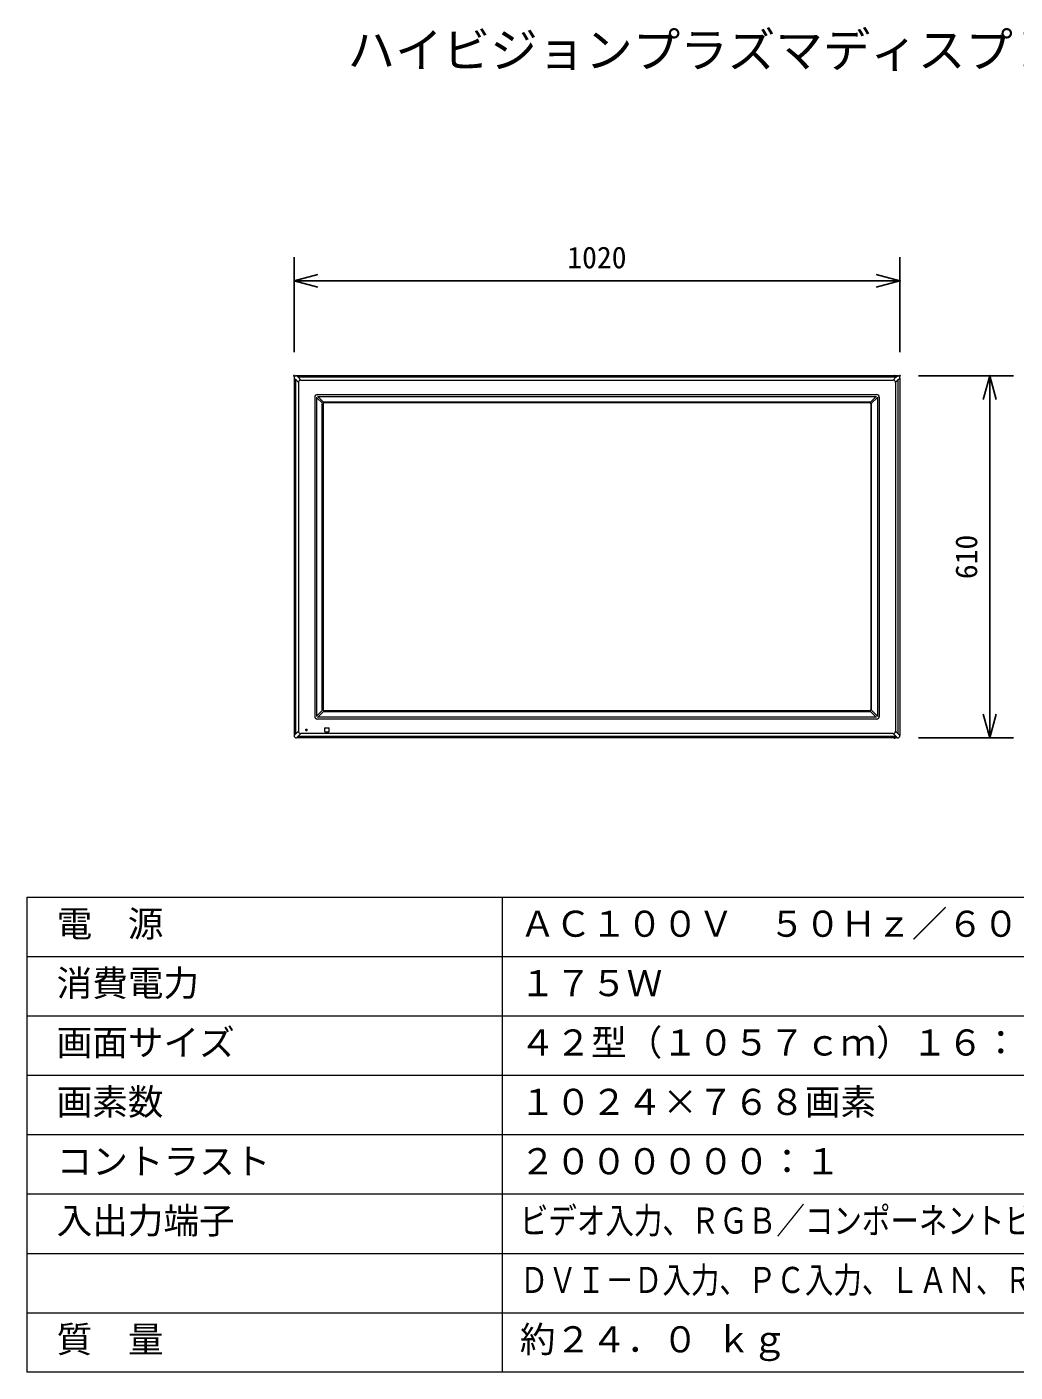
# Model space of a CAD drawing. Units: millimetres, scale not verified. Extents: x -62 to 63, y -57 to 57.
# Drawn here: x -62.5 to 20.7, y -56.5 to 56.8 of the extents above; entities that cross this region are included whole.
import ezdxf
from ezdxf.enums import TextEntityAlignment as Align

# ---------------------------------------------------------------- set-up
doc = ezdxf.new("R2010")
doc.units = ezdxf.units.MM
doc.header["$LTSCALE"] = 0.125
doc.header["$PDMODE"] = 32
doc.header["$PDSIZE"] = 0.0625
for name, color, linetype in [('0-0_0', 7, 'Continuous'), ('0-2_MOJI1', 7, 'Continuous'), ('0-4_DEFPOINTS', 7, 'Continuous'), ('0-6_SUNPO', 7, 'Continuous')]:
    doc.layers.add(name, color=color, linetype=linetype)
doc.layers.add('0-1_WAKU', color=1, linetype='Continuous', lineweight=18)
doc.layers.add('0-5_GAIKEI', color=1, linetype='Continuous', lineweight=18)
doc.styles.add('ＭＳ ゴシック', font='')
doc.styles.get('ＭＳ ゴシック').set_extended_font_data('MS Gothic')

# ---------------------------------------------------------------- blocks, each defined once
blk = doc.blocks.new('_OPEN30')
at = {"layer": '0-0_0'}
blk.add_line((0, 0), (-1, 0), dxfattribs=at)
blk.add_lwpolyline([(-1, 0.26795), (0, 0), (-1, -0.26795)], dxfattribs=at)
blk = doc.blocks.new('D6')
at = {"layer": '0-4_DEFPOINTS'}
for p in [(10.1216, 40.9243), (-40.8784, 32.9243), (10.1216, 32.9243)]:
    blk.add_point(p, dxfattribs=at)
at = {"layer": '0-6_SUNPO'}
for p, q in [((-40.8784, 34.9243), (-40.8784, 42.9243)), ((10.1216, 34.9243), (10.1216, 42.9243)), ((-38.8784, 40.9243), (8.1216, 40.9243))]:
    blk.add_line(p, q, dxfattribs=at)
at = {"layer": '0-6_SUNPO', "xscale": 2, "yscale": 2, "rotation": 180}
blk.add_blockref('_OPEN30', (-40.8784, 40.9243), dxfattribs=at)
at = {"layer": '0-6_SUNPO', "xscale": 2, "yscale": 2}
blk.add_blockref('_OPEN30', (10.1216, 40.9243), dxfattribs=at)
at = {"layer": '0-6_SUNPO', "style": 'ＭＳ ゴシック'}
blk.add_text('1020', height=1.833, dxfattribs=at).set_placement((-17.8784, 41.4243), align=Align.BOTTOM_LEFT)
blk = doc.blocks.new('D5')
at = {"layer": '0-4_DEFPOINTS'}
for p in [(9.6818, 32.9246), (17.6818, 32.9246), (9.6818, 2.4246)]:
    blk.add_point(p, dxfattribs=at)
at = {"layer": '0-6_SUNPO'}
for p, q in [((11.6818, 32.9246), (19.6818, 32.9246)), ((17.6818, 4.4246), (17.6818, 30.9246)), ((11.6818, 2.4246), (19.6818, 2.4246))]:
    blk.add_line(p, q, dxfattribs=at)
at = {"layer": '0-6_SUNPO', "xscale": 2, "yscale": 2}
for p, rotation in [((17.6818, 32.9246), 90), ((17.6818, 2.4246), 270)]:
    blk.add_blockref('_OPEN30', p, dxfattribs=dict(at, rotation=rotation))
at = {"layer": '0-6_SUNPO', "style": 'ＭＳ ゴシック'}
blk.add_text('610', height=1.833, rotation=90, dxfattribs=at).set_placement((17.1818, 15.7996), align=Align.BOTTOM_LEFT)

msp = doc.modelspace()

# ---------------------------------------------------------------- linework, layer by layer
at = {"layer": '0-1_WAKU', "color": 4}
for p, q in [((-62.4935, -16.5007), (62.5065, -16.5007)), ((-62.4935, -16.5007), (-62.4935, -56.5007)), ((-22.4935, -16.5007), (-22.4935, -56.5007)), ((62.5065, -56.5007), (-62.4935, -56.5007))]:
    msp.add_line(p, q, dxfattribs=at)
at = {"layer": '0-1_WAKU'}
for p, q in [((-62.4935, -21.5007), (62.5065, -21.5007)), ((-62.4935, -26.5007), (62.5065, -26.5007)), ((-62.4935, -31.5007), (62.5065, -31.5007)), ((-62.4935, -36.5007), (62.5065, -36.5007)), ((-62.4935, -41.5007), (62.5065, -41.5007)), ((-62.4935, -46.5007), (62.5065, -46.5007)), ((-62.4935, -51.5007), (62.5065, -51.5007))]:
    msp.add_line(p, q, dxfattribs=at)
at = {"layer": '0-5_GAIKEI', "color": 7}
for p, q in [((-40.0005, 27.2128), (-40.0005, -2.8878)), ((10.7998, 27.4125), (-39.8007, 27.4125)), ((10.9995, 27.2128), (10.9995, -2.8878)), ((10.7998, -3.0875), (-39.8007, -3.0875))]:
    msp.add_line(p, q, dxfattribs=at)
at = {"layer": '0-5_GAIKEI'}
for p, q in [((-40.0005, 27.2128), (-39.8651, 27.0774)), ((-39.6653, 27.2771), (-39.8007, 27.4125)), ((10.6664, 27.2771), (-39.6673, 27.2771)), ((-39.4405, 27.0503), (-39.6673, 27.2771)), ((10.4396, 27.0503), (10.6664, 27.2771)), ((10.6644, 27.2771), (10.7998, 27.4125)), ((10.9995, 27.2128), (10.8641, 27.0774)), ((-39.8651, -2.7544), (-39.8651, 27.0794)), ((-39.8651, 27.0794), (-39.6382, 26.8525)), ((-39.6382, 26.8525), (-39.6382, -2.5275)), ((-39.4405, 27.0503), (10.4396, 27.0503)), ((10.8641, 27.0794), (10.6373, 26.8525)), ((10.6373, 26.8525), (10.6373, -2.5275)), ((10.8641, -2.7544), (10.8641, 27.0794)), ((-38.2644, 25.6068), (-38.2644, -1.2818)), ((-38.1059, 25.5998), (-38.1056, 25.5814)), ((-38.1056, 25.5814), (-38.1056, -1.2564)), ((-37.6179, 25.0915), (-38.1056, 25.5814)), ((-38.0397, 25.8315), (9.0388, 25.8315)), ((-38.0151, 25.6727), (-38.0328, 25.6729)), ((-38.0151, 25.6727), (9.0141, 25.6727)), ((-38.0151, 25.6727), (-37.5271, 25.1825)), ((-37.6253, -0.7205), (-37.6253, 25.0455)), ((-37.5655, 25.0308), (-37.5655, -0.7057)), ((8.48, 25.1898), (-37.4809, 25.1898)), ((8.4653, 25.13), (-37.4662, 25.13)), ((9.0141, 25.6727), (8.5261, 25.1825)), ((8.5645, 25.0308), (8.5645, -0.7057)), ((8.617, 25.0915), (9.1047, 25.5814)), ((8.6243, -0.7205), (8.6243, 25.0455)), ((9.0141, 25.6727), (9.0319, 25.6729)), ((9.105, 25.5998), (9.1047, 25.5814)), ((9.1047, 25.5814), (9.1047, -1.2564)), ((9.2635, 25.6068), (9.2635, -1.2818)), ((-38.1056, -1.2564), (-37.6179, -0.7665)), ((-37.5271, -0.8575), (-38.0151, -1.3477)), ((-37.4809, -0.8648), (8.48, -0.8648)), ((8.4653, -0.805), (-37.4662, -0.805)), ((8.5261, -0.8575), (9.0141, -1.3477)), ((9.1047, -1.2564), (8.617, -0.7665)), ((-38.1056, -1.2564), (-38.1059, -1.2748)), ((9.0388, -1.5065), (-38.0397, -1.5065)), ((-38.0328, -1.3479), (-38.0151, -1.3477)), ((9.0141, -1.3477), (-38.0151, -1.3477)), ((-37.4105, -2.5626), (-37.4105, -2.2624)), ((-37.3856, -2.2375), (-37.0854, -2.2375)), ((-37.0605, -2.5626), (-37.0605, -2.2624)), ((9.0319, -1.3479), (9.0141, -1.3477)), ((9.1047, -1.2564), (9.105, -1.2748)), ((-39.8651, -2.7524), (-40.0005, -2.8878)), ((-39.6382, -2.5275), (-39.8651, -2.7544)), ((-39.8007, -3.0875), (-39.6653, -2.9521)), ((-39.6673, -2.9521), (-39.4405, -2.7253)), ((-39.6673, -2.9521), (10.6664, -2.9521)), ((10.4396, -2.7253), (-39.4405, -2.7253)), ((-39.0067, -2.4687), (-39.0067, -2.3562)), ((-39.0067, -2.3562), (-38.8942, -2.3562)), ((-39.0067, -2.4687), (-38.8942, -2.4687)), ((-38.8942, -2.4687), (-38.8942, -2.3562)), ((-37.3856, -2.5875), (-37.0854, -2.5875)), ((10.6664, -2.9521), (10.4396, -2.7253)), ((10.6373, -2.5275), (10.8641, -2.7544)), ((10.7998, -3.0875), (10.6644, -2.9521)), ((10.8641, -2.7524), (10.9995, -2.8878))]:
    msp.add_line(p, q, dxfattribs=at)
at = {"layer": '0-5_GAIKEI', "color": 7}
for centre, major_axis, start_param, end_param in [((-39.8002, 27.2122), (-0.1418, 0.1418), 5.49915667, 7.06721394), ((10.7993, 27.2122), (-0.1418, -0.1418), 2.35756402, 3.92562129), ((-39.8002, -2.8872), (-0.1418, -0.1418), 5.49915667, 7.06721394), ((10.7993, -2.8872), (-0.1418, 0.1418), 2.35756402, 3.92562129)]:
    msp.add_ellipse(centre, major_axis=major_axis, ratio=0.997265, start_param=start_param, end_param=end_param, dxfattribs=at)
at = {"layer": '0-5_GAIKEI'}
for centre, major_axis, ratio, start_param, end_param in [((-39.079, 26.491), (-0.5022, 0.5022), 0.49281, 5.8722213, 6.69414931), ((10.0781, 26.491), (-0.5022, -0.5022), 0.49281, 2.73062865, 3.55255666), ((-38.0391, 25.6062), (-0.1595, 0.1595), 0.997265, 5.49915667, 7.06721394), ((-37.4724, 25.0415), (-0.1285, 0.0852), 0.971946, 0.26177728, 0.57260979), ((-37.4647, 25.0293), (-0.0718, 0.0718), 0.985257, 5.50521349, 7.06115713), ((-37.477, 25.037), (-0.0853, 0.1284), 0.972012, 5.71009044, 6.02162232), ((8.4638, 25.0293), (-0.0718, -0.0718), 0.985257, 2.36362083, 3.91956448), ((8.4761, 25.037), (-0.0853, -0.1284), 0.972012, 3.40315564, 3.71468752), ((8.4715, 25.0415), (-0.1285, -0.0852), 0.971946, 2.56898286, 2.87981537), ((9.0382, 25.6062), (-0.1595, -0.1595), 0.997265, 2.35756402, 3.92562129), ((-37.4724, -0.7165), (-0.1285, -0.0852), 0.971946, 5.71057552, 6.02140803), ((-37.4647, -0.7042), (-0.0718, -0.0718), 0.985257, 5.50521349, 7.06115713), ((-37.477, -0.712), (-0.0853, -0.1284), 0.972012, 0.26156299, 0.57309487), ((8.4638, -0.7042), (-0.0718, 0.0718), 0.985257, 2.36362083, 3.91956448), ((8.4761, -0.712), (-0.0853, 0.1284), 0.972012, 2.56849779, 2.88002967), ((8.4715, -0.7165), (-0.1285, 0.0852), 0.971946, 3.40336994, 3.71420244), ((-38.0391, -1.2811), (-0.1595, -0.1595), 0.997265, 5.49915667, 7.06721394), ((-37.3854, -2.2626), (-0.0178, 0.0178), 0.992433, 5.50158524, 7.06478537), ((-37.0856, -2.2626), (-0.0178, -0.0178), 0.992433, 2.35999259, 3.92319272), ((9.0382, -1.2811), (-0.1595, 0.1595), 0.997265, 2.35756402, 3.92562129), ((-39.079, -2.166), (-0.5022, -0.5022), 0.49281, 5.8722213, 6.69414931), ((-37.3854, -2.5624), (-0.0178, -0.0178), 0.992433, 5.50158524, 7.06478537), ((-37.0856, -2.5624), (-0.0178, 0.0178), 0.992433, 2.35999259, 3.92319272), ((10.0781, -2.166), (-0.5022, 0.5022), 0.49281, 2.73062865, 3.55255666)]:
    msp.add_ellipse(centre, major_axis=major_axis, ratio=ratio, start_param=start_param, end_param=end_param, dxfattribs=at)

# ---------------------------------------------------------------- block references
at = {"layer": '0-6_SUNPO'}
for name in ['D6', 'D5']:
    msp.add_blockref(name, (0.878, -5.5198), dxfattribs=at)

# ---------------------------------------------------------------- texts
at = {"layer": '0-2_MOJI1', "style": 'ＭＳ ゴシック'}
for s, height, p in [('ハイビジョンプラズマディスプレイ', 2.933, (-35.4935, 52.4993)), ('電  源', 2.199, (-59.9935, -20.5007)), ('ＡＣ１００Ｖ\u3000５０Ｈｚ／６０Ｈｚ', 2.199, (-20.9935, -20.5007)), ('消費電力', 2.199, (-59.9935, -25.5007)), ('１７５Ｗ', 2.199, (-20.9935, -25.5007)), ('画面サイズ', 2.199, (-59.9935, -30.5007)), ('４２型（１０５７ｃｍ）１６：９', 2.199, (-20.9935, -30.5007)), ('画素数', 2.199, (-59.9935, -35.5007)), ('１０２４×７６８画素', 2.199, (-20.9935, -35.5007)), ('コントラスト', 2.199, (-59.9935, -40.5007)), ('２００００００：１', 2.199, (-20.9935, -40.5007)), ('入出力端子', 2.199, (-59.9935, -45.5007)), ('質\u3000量', 2.199, (-59.9935, -55.5007)), ('約２４．０ ｋｇ', 2.199, (-20.9935, -55.5007))]:
    msp.add_text(s, height=height, dxfattribs=at).set_placement(p, align=Align.BOTTOM_LEFT)
at = {"layer": '0-2_MOJI1', "style": 'ＭＳ ゴシック', "width": 0.8}
for s, p in [('ビデオ入力、ＲＧＢ／コンポーネントビデオ入力、ＨＤＭＩ入力', (-20.9935, -45.5007)), ('ＤＶＩ－Ｄ入力、ＰＣ入力、ＬＡＮ、ＲＳ２３２Ｃ、音声入力', (-20.9935, -50.5007))]:
    msp.add_text(s, height=2.199, dxfattribs=at).set_placement(p, align=Align.BOTTOM_LEFT)

doc.saveas('drawing.dxf')
